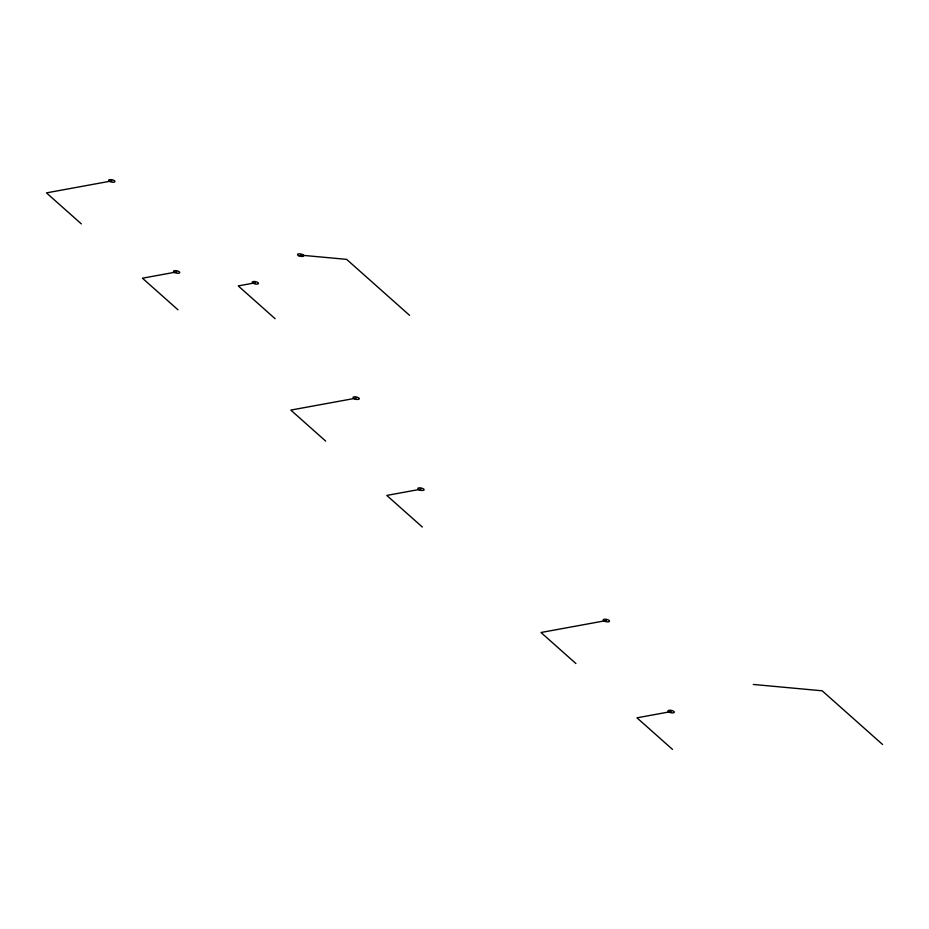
<?xml version="1.0" encoding="UTF-8"?>
<svg xmlns="http://www.w3.org/2000/svg" width="929" height="929" viewBox="0 0 929 929"><rect width="100%" height="100%" fill="white"/><g stroke="black" fill="none" stroke-linecap="round" stroke-linejoin="round"><path stroke-width="1.39" d="M111.805 180.911L46.45 192.884L81.357 223.912M176.615 271.942L142.427 278.201L177.973 309.798M255.324 282.788L238.23 285.923L275.112 318.705M356.155 398.135L290.8 410.095L325.707 441.124M420.965 489.165L386.778 495.424L422.323 527.022M606.347 620.537L540.992 632.498L575.899 663.538M671.156 711.568L636.969 717.827L672.515 749.424M300.624 255.138L346.622 259.365L409.55 315.314M753.326 684.452L822.188 690.804L882.55 744.466M604.384 621.129A3.217 1.184 11.9 0 0 609.47 621.28A3.217 1.184 11.9 0 0 605.174 619.202A3.217 1.184 11.9 0 0 604.384 621.129M669.194 712.16A3.217 1.184 11.9 0 0 674.28 712.311A3.217 1.184 11.9 0 0 669.983 710.232A3.217 1.184 11.9 0 0 669.194 712.16M354.204 398.727A3.217 1.184 11.9 0 0 359.279 398.866A3.217 1.184 11.9 0 0 354.994 396.799A3.217 1.184 11.9 0 0 354.204 398.727M419.002 489.757A3.217 1.184 11.9 0 0 424.088 489.897A3.217 1.184 11.9 0 0 419.803 487.83A3.217 1.184 11.9 0 0 419.002 489.757M298.836 255.8A3.217 1.184 11.9 0 0 303.783 255.8A3.217 1.184 11.9 0 0 299.266 253.803A3.217 1.184 11.9 0 0 298.836 255.8M109.854 181.503A3.217 1.184 11.9 0 0 114.941 181.654A3.217 1.184 11.9 0 0 110.644 179.576A3.217 1.184 11.9 0 0 109.854 181.503M253.373 283.391A3.217 1.184 11.9 0 0 258.459 283.531A3.217 1.184 11.9 0 0 254.163 281.464A3.217 1.184 11.9 0 0 253.373 283.391M174.652 272.534A3.217 1.184 11.9 0 0 179.738 272.685A3.217 1.184 11.9 0 0 175.453 270.606A3.217 1.184 11.9 0 0 174.652 272.534"/></g></svg>
